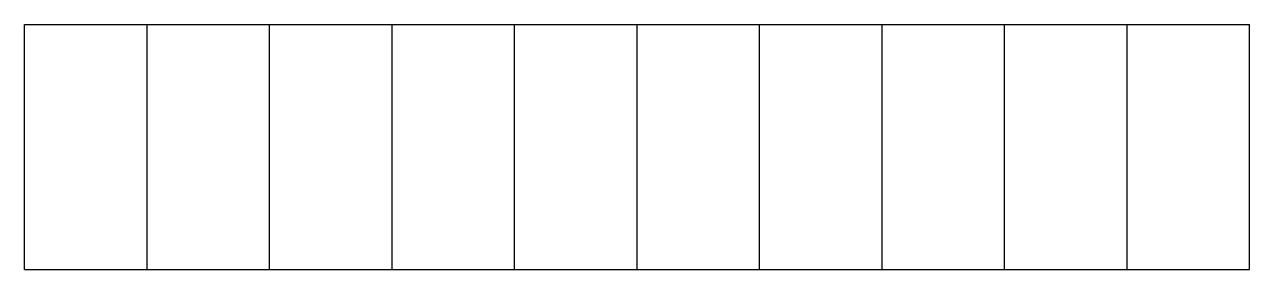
# Model space of a CAD drawing. Header units: millimetres. Extents: x 0 to 100, y 0 to 20.
import ezdxf

# ---------------------------------------------------------------- set-up
doc = ezdxf.new("R2010")
doc.units = ezdxf.units.MM
doc.layers.add('CORTE', color=1, linetype='CONTINUOUS')

msp = doc.modelspace()

# ---------------------------------------------------------------- linework, layer by layer
at = {"layer": 'CORTE', "color": 1}
for p, q in [((0, 20), (100, 20)), ((0, 0), (0, 20)), ((10, 0), (10, 20)), ((20, 0), (20, 20)), ((30, 0), (30, 20)), ((40, 0), (40, 20)), ((50, 0), (50, 20)), ((60, 0), (60, 20)), ((70, 0), (70, 20)), ((80, 0), (80, 20)), ((90, 0), (90, 20)), ((100, 0), (100, 20)), ((0, 0), (100, 0))]:
    msp.add_line(p, q, dxfattribs=at)

doc.saveas('drawing.dxf')
